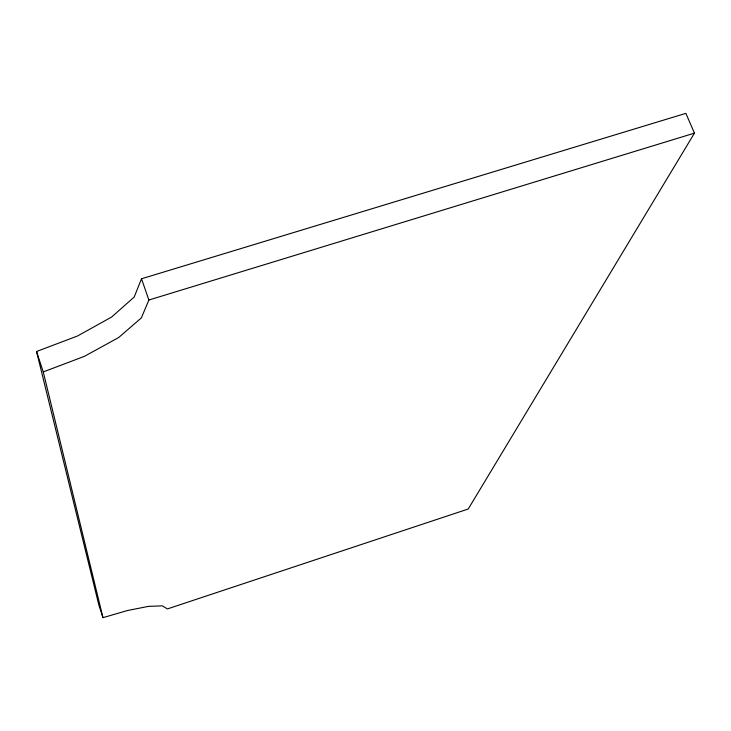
<?xml version="1.0" encoding="UTF-8"?>
<svg xmlns="http://www.w3.org/2000/svg" width="731" height="731" viewBox="0 0 731 731"><rect width="100%" height="100%" fill="white"/><g stroke="black" fill="none" stroke-linecap="round" stroke-linejoin="round"><path stroke-width="1.1" d="M141.512 278.785L134.166 297.078L111.596 317.053L77.504 335.995L36.55 351.51L98.895 605.177L102.97 617.658L127.587 610.495L148.484 606.374L162.401 605.862L167.408 608.923L468.242 509.004L694.45 133.143L685.87 113.342L141.512 278.785L148.886 300.021L141.348 317.903L118.596 337.585L84.33 356.381L43.257 371.924L102.97 617.658M148.886 300.021L694.45 133.143M36.55 351.51L43.257 371.924"/></g></svg>
